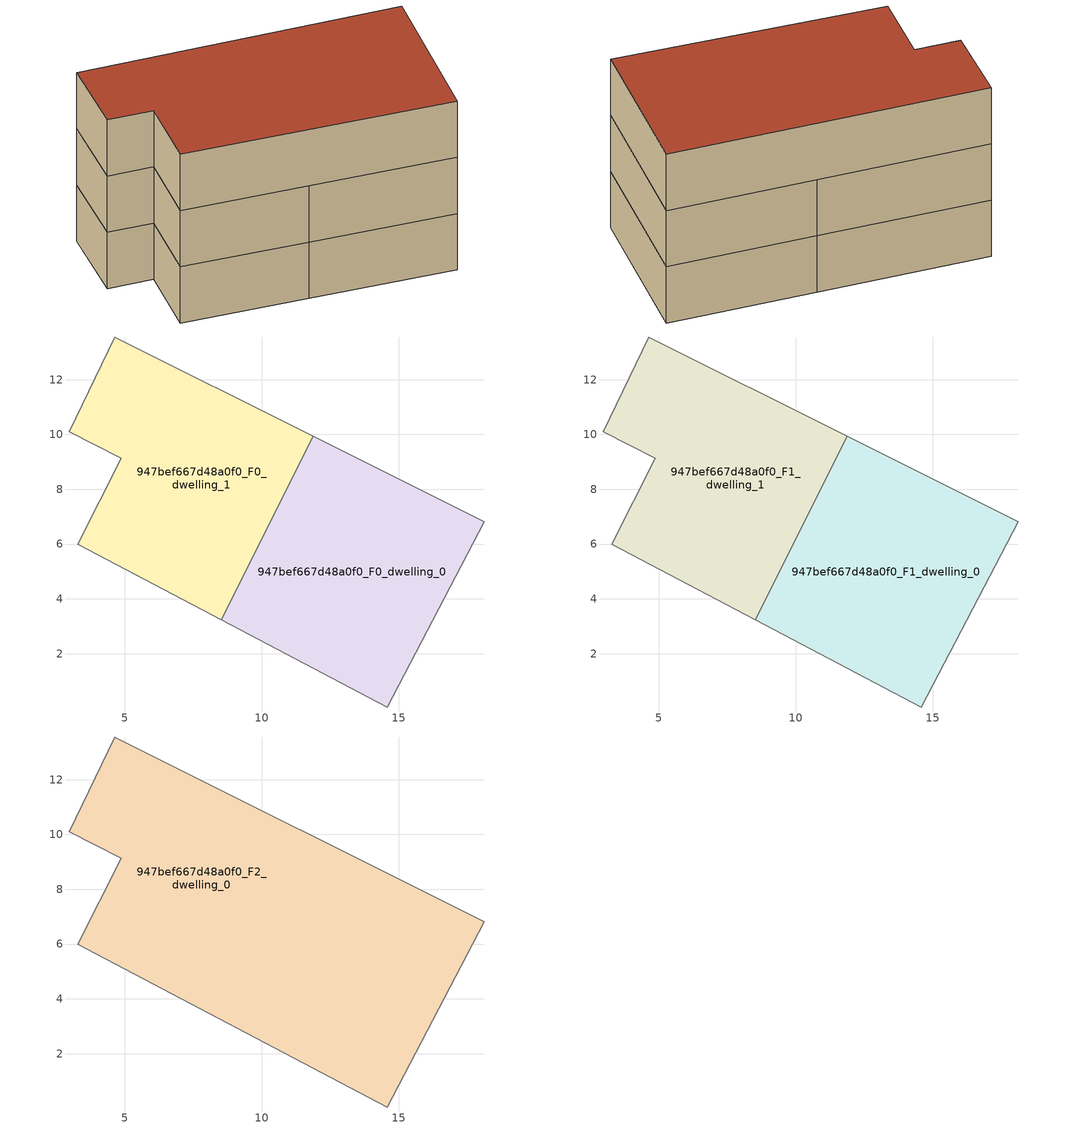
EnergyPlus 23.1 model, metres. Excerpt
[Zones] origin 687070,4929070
947bef667d48a0f0_F0_dwelling_0
 floor ground (EU_floor_Construction): 18.13,6.82 14.58,0.06 8.53,3.23 11.88,9.94 z0
 wall adiabatic (EU_wall_Construction): 8.53,3.23 14.58,0.06 18.13,6.82 11.88,9.94 z0:3
 wall to 947bef667d48a0f0_F0_dwelling_1 (EU_wall_Construction): 11.88,9.94 8.53,3.23 z0:3
947bef667d48a0f0_F0_dwelling_1
 floor ground (EU_floor_Construction): 11.88,9.94 8.53,3.23 3.28,6 4.88,9.13 2.97,10.11 4.63,13.56 z0
 wall adiabatic (EU_wall_Construction): 11.88,9.94 4.63,13.56 2.97,10.11 4.88,9.13 3.28,6 8.53,3.23 z0:3
947bef667d48a0f0_F1_dwelling_0
 floor to 947bef667d48a0f0_F0_dwelling_0 (EU_floor_Construction): 18.13,6.82 14.58,0.06 8.53,3.23 11.88,9.94 z3
 wall adiabatic (EU_wall_Construction): 8.53,3.23 14.58,0.06 18.13,6.82 11.88,9.94 z3:6
 wall to 947bef667d48a0f0_F1_dwelling_1 (EU_wall_Construction): 11.88,9.94 8.53,3.23 z3:6
947bef667d48a0f0_F1_dwelling_1
 floor to 947bef667d48a0f0_F0_dwelling_1 (EU_floor_Construction): 11.88,9.94 8.53,3.23 3.28,6 4.88,9.13 2.97,10.11 4.63,13.56 z3
 wall adiabatic (EU_wall_Construction): 11.88,9.94 4.63,13.56 2.97,10.11 4.88,9.13 3.28,6 8.53,3.23 z3:6
947bef667d48a0f0_F2_dwelling_0
 floor to 947bef667d48a0f0_F1_dwelling_0 (EU_floor_Construction): 18.13,6.82 14.58,0.06 8.53,3.23 11.88,9.94 z6
 floor to 947bef667d48a0f0_F1_dwelling_1 (EU_floor_Construction): 11.88,9.94 8.53,3.23 3.28,6 4.88,9.13 2.97,10.11 4.63,13.56 z6
 wall adiabatic (EU_wall_Construction): 18.13,6.82 4.63,13.56 2.97,10.11 4.88,9.13 3.28,6 14.58,0.06 18.13,6.82 z6:9
 roof outside (EU_roof_Construction): 14.58,0.06 18.13,6.82 4.63,13.56 2.97,10.11 4.88,9.13 3.28,6 z9
[Building]
EU S2 Campaign: North Axis=0; Terrain=City; Solar Distribution=FullExterior
[Site:Location]
Bologna: Latitude=44.5; Longitude=11.25; Time Zone=1; Elevation=37
[SizingPeriod:WeatherFileDays]
AnnualSizingPeriod: Begin Month=1; Begin Day of Month=1; End Month=12; End Day of Month=31; Day of Week for Start Day=Monday; Use Weather File Daylight Saving Period=No; Use Weather File Rain and Snow Indicators=No
[MATERIAL]
EU_InternalMass_Material: Roughness=MediumRough; Thickness=0.1; Conductivity=1; Density=1800; Specific Heat=900; Thermal Absorptance=0.9; Solar Absorptance=0.7; Visible Absorptance=0.7
[MATERIAL:NOMASS] Roughness=MediumRough; Thermal Absorptance=0.9; Solar Absorptance=0.7; Visible Absorptance=0.7
Name | Thermal Resistance
EU_wall_NoMass | 0.937881
EU_roof_NoMass | 0.548572
EU_floor_NoMass | 0.71348
[CONSTRUCTION]
EU_wall_Construction: EU_wall_NoMass
EU_roof_Construction: EU_roof_NoMass
EU_floor_Construction: EU_floor_NoMass
EU_InternalMass_Construction: EU_InternalMass_Material
[ZONE] Type=1; Multiplier=1; Ceiling Height=autocalculate; Floor Area=autocalculate; Part of Total Floor Area=Yes
Name | Volume
947bef667d48a0f0_F0_dwelling_0; 947bef667d48a0f0_F1_dwelling_0 | 156.719
947bef667d48a0f0_F2_dwelling_0 | 313.436
947bef667d48a0f0_F0_dwelling_1; 947bef667d48a0f0_F1_dwelling_1 | 156.724
[INTERNALMASS] Construction=EU_InternalMass_Construction
Name | Zone or ZoneList | Surface Area
947bef667d48a0f0_F0_dwelling_0_EU_InternalMass | 947bef667d48a0f0_F0_dwelling_0 | 52.2399
947bef667d48a0f0_F0_dwelling_1_EU_InternalMass | 947bef667d48a0f0_F0_dwelling_1 | 52.2412
947bef667d48a0f0_F1_dwelling_0_EU_InternalMass | 947bef667d48a0f0_F1_dwelling_0 | 52.2399
947bef667d48a0f0_F1_dwelling_1_EU_InternalMass | 947bef667d48a0f0_F1_dwelling_1 | 52.2412
947bef667d48a0f0_F2_dwelling_0_EU_InternalMass | 947bef667d48a0f0_F2_dwelling_0 | 104.483
[OTHEREQUIPMENT] Fuel Type=Electricity; Design Level Calculation Method=Watts/Area; Power per Zone Floor Area=1; Fraction Latent=0; Fraction Radiant=0; Fraction Lost=0; Carbon Dioxide Generation Rate=0; EndUse Subcategory=EU_Step8_InternalGains
Name | Zone or ZoneList or Space or SpaceList | Schedule
EU_Step8_InternalGain_947bef667d48a0f0_F0_dwelling_0_f000 | 947bef667d48a0f0_F0_dwelling_0 | EU_Step8_GainSchedule_947bef667d48a0f0_F0_dwelling_0_f000
EU_Step8_InternalGain_947bef667d48a0f0_F0_dwelling_1_f000 | 947bef667d48a0f0_F0_dwelling_1 | EU_Step8_GainSchedule_947bef667d48a0f0_F0_dwelling_1_f000
EU_Step8_InternalGain_947bef667d48a0f0_F1_dwelling_0_f000 | 947bef667d48a0f0_F1_dwelling_0 | EU_Step8_GainSchedule_947bef667d48a0f0_F1_dwelling_0_f000
EU_Step8_InternalGain_947bef667d48a0f0_F1_dwelling_1_f000 | 947bef667d48a0f0_F1_dwelling_1 | EU_Step8_GainSchedule_947bef667d48a0f0_F1_dwelling_1_f000
EU_Step8_InternalGain_947bef667d48a0f0_F2_dwelling_0_f000 | 947bef667d48a0f0_F2_dwelling_0 | EU_Step8_GainSchedule_947bef667d48a0f0_F2_dwelling_0_f000
[ZONEVENTILATION:DESIGNFLOWRATE] Schedule=EU_AlwaysOn; Design Flow Rate Calculation Method=AirChanges/Hour; Air Changes per Hour=0.687892; Ventilation Type=Natural; Fan Pressure Rise=0; Fan Total Efficiency=1; Constant Term Coefficient=1; Temperature Term Coefficient=0; Velocity Term Coefficient=0; Velocity Squared Term Coefficient=0; Minimum Indoor Temperature=-100; Maximum Indoor Temperature=100; Delta Temperature=-100; Minimum Outdoor Temperature=-100; Maximum Outdoor Temperature=100; Maximum Wind Speed=40
Name | Zone or ZoneList or Space or SpaceList
EU_ConstantAir_947bef667d48a0f0_F0_dwelling_0 | 947bef667d48a0f0_F0_dwelling_0
EU_ConstantAir_947bef667d48a0f0_F0_dwelling_1 | 947bef667d48a0f0_F0_dwelling_1
EU_ConstantAir_947bef667d48a0f0_F1_dwelling_0 | 947bef667d48a0f0_F1_dwelling_0
EU_ConstantAir_947bef667d48a0f0_F1_dwelling_1 | 947bef667d48a0f0_F1_dwelling_1
EU_ConstantAir_947bef667d48a0f0_F2_dwelling_0 | 947bef667d48a0f0_F2_dwelling_0
[HVACTEMPLATE:THERMOSTAT] Constant Heating Setpoint=20; Constant Cooling Setpoint=50
EU_HeatOnly_947bef667d48a0f0_F0_dwelling_0; EU_HeatOnly_947bef667d48a0f0_F0_dwelling_1; EU_HeatOnly_947bef667d48a0f0_F1_dwelling_0; EU_HeatOnly_947bef667d48a0f0_F1_dwelling_1; EU_HeatOnly_947bef667d48a0f0_F2_dwelling_0
[HVACTEMPLATE:ZONE:IDEALLOADSAIRSYSTEM] System Availability Schedule=EU_AlwaysOn; Maximum Heating Supply Air Temperature=50; Minimum Cooling Supply Air Temperature=13; Maximum Heating Supply Air Humidity Ratio=0.0156; Minimum Cooling Supply Air Humidity Ratio=0.0077; Heating Limit=NoLimit; Cooling Limit=NoLimit; Heating Availability Schedule=EU_AlwaysOn; Cooling Availability Schedule=EU_CoolingOff; Dehumidification Control Type=ConstantSensibleHeatRatio; Cooling Sensible Heat Ratio=0.7; Dehumidification Setpoint=60; Humidification Control Type=None; Humidification Setpoint=30; Outdoor Air Method=None; Outdoor Air Flow Rate per Person=0.00944; Outdoor Air Flow Rate per Zone Floor Area=0; Outdoor Air Flow Rate per Zone=0; Demand Controlled Ventilation Type=None; Outdoor Air Economizer Type=NoEconomizer; Heat Recovery Type=None; Sensible Heat Recovery Effectiveness=0.7; Latent Heat Recovery Effectiveness=0.65
Name | Template Thermostat
947bef667d48a0f0_F0_dwelling_0 | EU_HeatOnly_947bef667d48a0f0_F0_dwelling_0
947bef667d48a0f0_F0_dwelling_1 | EU_HeatOnly_947bef667d48a0f0_F0_dwelling_1
947bef667d48a0f0_F1_dwelling_0 | EU_HeatOnly_947bef667d48a0f0_F1_dwelling_0
947bef667d48a0f0_F1_dwelling_1 | EU_HeatOnly_947bef667d48a0f0_F1_dwelling_1
947bef667d48a0f0_F2_dwelling_0 | EU_HeatOnly_947bef667d48a0f0_F2_dwelling_0
[SIZING:ZONE] Zone Cooling Design Supply Air Temperature Input Method=SupplyAirTemperature; Zone Cooling Design Supply Air Temperature=13; Zone Heating Design Supply Air Temperature Input Method=SupplyAirTemperature; Zone Heating Design Supply Air Temperature=50; Zone Cooling Design Supply Air Humidity Ratio=0.008; Zone Heating Design Supply Air Humidity Ratio=0.008; Cooling Design Air Flow Method=DesignDay; Cooling Design Air Flow Rate=0; Cooling Minimum Air Flow per Zone Floor Area=0.000762; Cooling Minimum Air Flow=0; Cooling Minimum Air Flow Fraction=0.2; Heating Design Air Flow Method=DesignDay; Heating Design Air Flow Rate=0; Heating Maximum Air Flow per Zone Floor Area=0.002032; Heating Maximum Air Flow=0.141576; Heating Maximum Air Flow Fraction=0.3; Account for Dedicated Outdoor Air System=No; Dedicated Outdoor Air System Control Strategy=NeutralSupplyAir; Dedicated Outdoor Air Low Setpoint Temperature for Design=autosize; Dedicated Outdoor Air High Setpoint Temperature for Design=autosize; Zone Load Sizing Method=Sensible Load Only No Latent Load; Zone Latent Cooling Design Supply Air Humidity Ratio Input Method=HumidityRatioDifference; Zone Cooling Design Supply Air Humidity Ratio Difference=0.005; Zone Latent Heating Design Supply Air Humidity Ratio Input Method=HumidityRatioDifference; Zone Humidification Design Supply Air Humidity Ratio Difference=0.005
947bef667d48a0f0_F0_dwelling_0; 947bef667d48a0f0_F0_dwelling_1; 947bef667d48a0f0_F1_dwelling_0; 947bef667d48a0f0_F1_dwelling_1; 947bef667d48a0f0_F2_dwelling_0
[SCHEDULE:CONSTANT]
Name | Hourly Value
EU_AlwaysOn | 1
EU_CoolingOff | 0
[SCHEDULE:FILE] Column Number=1; Rows to Skip at Top=0; Number of Hours of Data=8760; Column Separator=Comma; Interpolate to Timestep=No; Minutes per Item=60; Adjust Schedule for Daylight Savings=Yes
Name | File
EU_Step8_GainSchedule_947bef667d48a0f0_F0_dwelling_0_f000 | ../../schedules/947bef667d48a0f0/947bef667d48a0f0_F0_dwelling_0_f000_gain.csv
EU_Step8_GainSchedule_947bef667d48a0f0_F0_dwelling_1_f000 | ../../schedules/947bef667d48a0f0/947bef667d48a0f0_F0_dwelling_1_f000_gain.csv
EU_Step8_GainSchedule_947bef667d48a0f0_F1_dwelling_0_f000 | ../../schedules/947bef667d48a0f0/947bef667d48a0f0_F1_dwelling_0_f000_gain.csv
EU_Step8_GainSchedule_947bef667d48a0f0_F1_dwelling_1_f000 | ../../schedules/947bef667d48a0f0/947bef667d48a0f0_F1_dwelling_1_f000_gain.csv
EU_Step8_GainSchedule_947bef667d48a0f0_F2_dwelling_0_f000 | ../../schedules/947bef667d48a0f0/947bef667d48a0f0_F2_dwelling_0_f000_gain.csv
